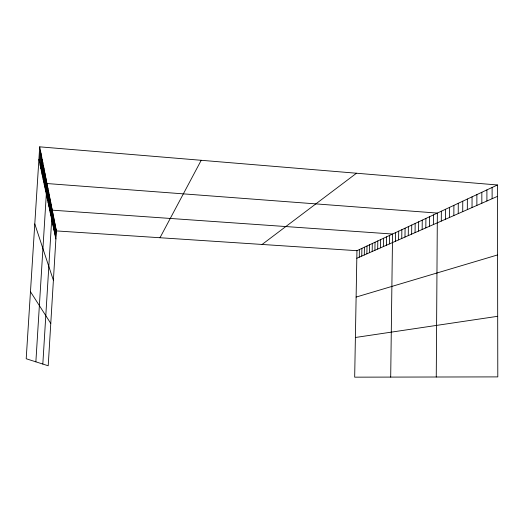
<?xml version="1.0" encoding="UTF-8"?>
<svg xmlns="http://www.w3.org/2000/svg" width="524" height="524" viewBox="0 0 524 524"><rect width="100%" height="100%" fill="white"/><g stroke="black" fill="none" stroke-linecap="round" stroke-linejoin="round"><path stroke-width="0.79" d="M476.873 205.428L476.886 194.594M481.831 203.247L481.831 192.282M467.329 209.633L467.356 199.054M472.039 207.556L472.059 196.854M453.849 215.561L453.895 205.349M458.238 213.635L458.271 203.299M462.725 211.657L462.757 201.203M441.293 221.089L441.352 211.218M445.38 219.287L445.439 209.305M449.566 217.447L449.618 207.353M429.562 226.25L429.634 216.7M433.381 224.567L433.453 214.912M436.256 377.011L437.357 213.085L46.983 183.538L35.868 361.835M418.578 231.084L418.663 221.829M422.161 229.512L422.246 220.159M425.822 227.901L425.901 218.449M404.98 237.071L405.085 228.182M408.275 235.623L408.373 226.643M411.641 234.143L411.733 225.071M415.074 232.63L415.159 223.466M390.694 377.097L392.561 234.038L52.269 210.176L42.824 364.056M395.489 241.25L395.6 232.617M398.594 239.881L398.699 231.169M401.751 238.492L401.856 229.695M380.529 247.832L380.653 239.612M383.424 246.555L383.542 238.263M386.371 245.258L386.489 236.881M389.384 243.935L389.496 235.472M369.499 252.686L369.63 244.767M372.178 251.507L372.309 243.516M374.909 250.302L375.033 242.239M377.693 249.077L377.817 240.942M497.453 184.972L356.955 250.695L354.676 377.162L497.8 376.894L497.453 184.972L39.7 146.838L26.2 358.75L48.208 365.778L56.382 230.92L39.7 146.838M359.268 257.192L359.399 249.555M361.756 256.098L361.887 248.389M364.291 254.978L364.422 247.204M366.872 253.845L367.003 245.998M51.345 217.663L51.915 208.388M52.066 221.056L52.623 211.978M52.426 222.726L52.976 213.74M52.773 224.357L53.317 215.469M53.114 225.962L53.651 217.159M53.448 227.527L53.979 218.809M53.776 229.06L54.3 220.434M54.096 230.567L54.62 222.025M54.411 232.04L54.928 223.578M54.719 233.481L55.23 225.104M55.02 234.896L55.524 226.604M55.321 236.285L55.819 228.071M55.61 237.647L56.101 229.505M42.064 174.197L42.804 162.486M42.647 176.922L43.374 165.361M43.217 179.581L43.931 168.165M43.767 182.162L44.475 170.896M44.304 184.684L45.005 173.555M44.828 187.14L45.516 176.143M45.339 189.531L46.02 178.671M45.837 191.863L46.505 181.134M46.8 196.362L47.448 185.889M47.258 198.531L47.9 188.175M47.71 200.646L48.346 190.415M48.149 202.709L48.778 192.596M48.581 204.733L49.204 194.732M49.007 206.705L49.616 196.814M49.413 208.637L50.022 198.851M49.819 210.524L50.415 200.843M50.212 212.364L50.802 202.795M50.599 214.172L51.182 204.701M50.972 215.934L51.549 206.561M39.569 162.512L40.361 150.146M40.224 165.558L40.996 153.362M40.852 168.518L41.619 156.486M41.468 171.4L42.221 159.525M159.99 237.739L201.216 160.292M262.092 244.453L356.497 173.228M356.818 258.267L497.473 196.362M356.124 297.069L497.584 254.933M355.39 337.489L497.689 316.3M56.382 230.92L356.955 250.695M30.471 291.711L50.776 323.432M34.787 223.938L53.389 280.327M38.9 159.375L55.891 238.983M492.115 187.474L492.121 198.714M486.907 189.911L486.907 201.013"/></g></svg>
